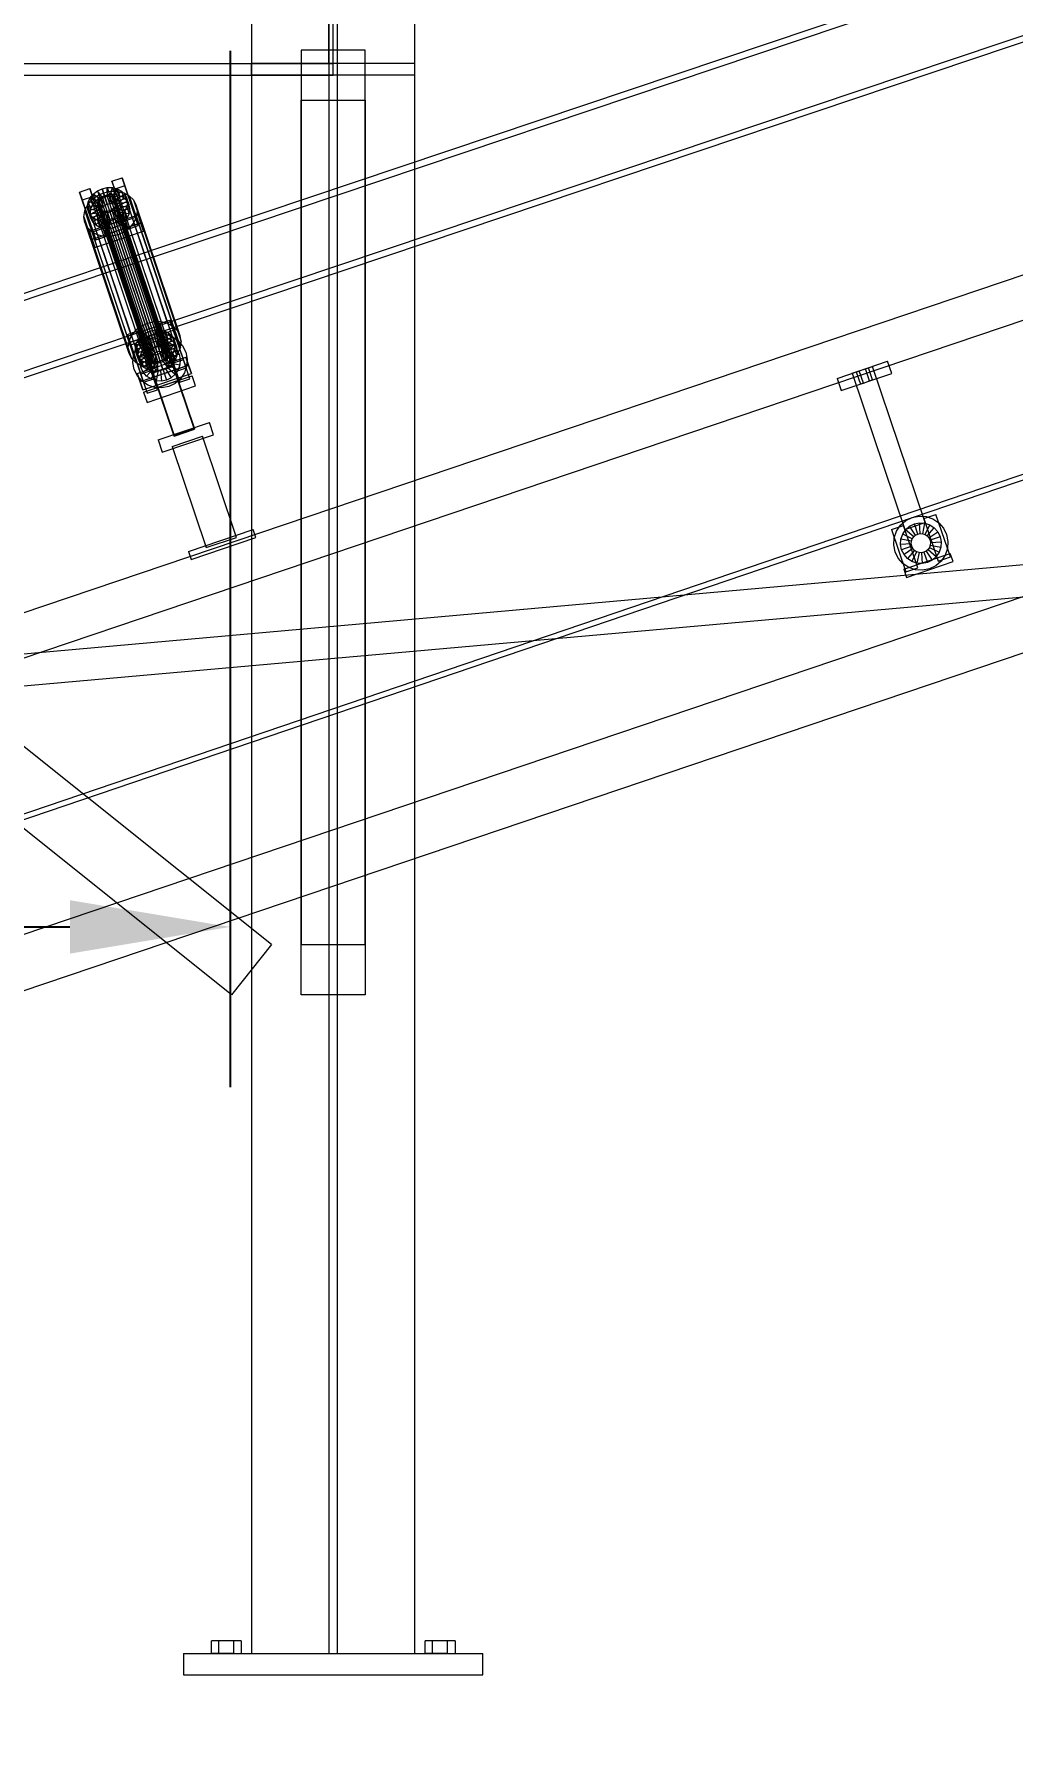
# Model space of a CAD drawing. Header units: millimetres. Extents: x -191664 to 191490, y -197311 to 10263.
# Drawn here: x 3616 to 4532, y -76 to 1535 of the extents above; entities that cross this region are included whole.
import ezdxf

# ---------------------------------------------------------------- set-up
doc = ezdxf.new("R2010")
doc.units = ezdxf.units.MM
for name, color, linetype, lineweight in [('COTAS_ENVOLVENTE_P', 1, 'Continuous', 0), ('COTAS_O', 1, 'Continuous', 0), ('COTAS_P', 1, 'Continuous', 0), ('lateral_C01', 7, 'Continuous', 0), ('lateral_tolva', 7, 'Continuous', 0)]:
    doc.layers.add(name, color=color, linetype=linetype, lineweight=lineweight)
doc.dimstyles.new('PLANTA_100', dxfattribs={"dimtxt": 250, "dimasz": 150, "dimexe": 150, "dimexo": 80, "dimgap": 100, "dimtad": 1, "dimtih": 1, "dimtoh": 1, "dimdec": 1, "dimdsep": 46, "dimcen": 0.09, "dimclrd": 1, "dimclre": 1, "dimclrt": 1, "dimadec": 0, "dimazin": 0, "dimtfac": 1, "dimtdec": 4, "dimtofl": 0, "dimtmove": 0, "dimatfit": 3, "dimfxl": 1, "dimtolj": 1, "dimtzin": 0, "dimarcsym": 0})

# ---------------------------------------------------------------- blocks, each defined once
blk = doc.blocks.new('*D4')
at = {"layer": 'COTAS_ENVOLVENTE_P', "color": 1, "lineweight": -2, "transparency": 16777216}
for p, q in [((0, -80), (0, -3250)), ((58855.1, -80), (58855.1, -3250)), ((150, -3100), (58705.1, -3100))]:
    blk.add_line(p, q, dxfattribs=at)
at = {"layer": 'COTAS_ENVOLVENTE_P', "color": 1, "transparency": 16777216}
for points in [[(150, -3075), (150, -3125), (0, -3100)], [(58705.1, -3075), (58705.1, -3125), (58855.1, -3100)]]:
    blk.add_solid(points, dxfattribs=at)
at = {"layer": 'Defpoints', "color": 0, "transparency": 16777216}
for p in [(0, 0), (58855.1, 0), (58855.1, -3100)]:
    blk.add_point(p, dxfattribs=at)
blk = doc.blocks.new('*D6')
at = {"layer": 'COTAS_P', "color": 1, "lineweight": -2, "transparency": 16777216}
for p, q in [((10918.9, 3565.8), (10640.4, 4390)), ((1835.3, 1255.9), (10546.3, 4199.9)), ((1923.7, 525.8), (1645.2, 1350))]:
    blk.add_line(p, q, dxfattribs=at)
at = {"layer": 'COTAS_P', "color": 1, "transparency": 16777216}
for points in [[(10538.3, 4223.6), (10554.3, 4176.2), (10688.4, 4247.9)], [(1827.3, 1279.6), (1843.3, 1232.2), (1693.2, 1207.9)]]:
    blk.add_solid(points, dxfattribs=at)
at = {"layer": 'Defpoints', "color": 0, "transparency": 16777216}
for p in [(10688.4, 4247.9), (10944.5, 3490.1), (1949.4, 450)]:
    blk.add_point(p, dxfattribs=at)
blk = doc.blocks.new('*D10')
at = {"layer": 'COTAS_O', "color": 1, "lineweight": -2, "transparency": 16777216}
for p, q in [((349.2, 1520), (349.2, 550)), ((3799.2, 1520), (3799.2, 550)), ((499.2, 700), (3649.2, 700))]:
    blk.add_line(p, q, dxfattribs=at)
at = {"layer": 'COTAS_O', "color": 1, "transparency": 16777216}
for points in [[(499.2, 725), (499.2, 675), (349.2, 700)], [(3649.2, 725), (3649.2, 675), (3799.2, 700)]]:
    blk.add_solid(points, dxfattribs=at)
at = {"layer": 'Defpoints', "color": 0, "transparency": 16777216}
for p in [(349.2, 1600), (3799.2, 1600), (3799.2, 700)]:
    blk.add_point(p, dxfattribs=at)
blk = doc.blocks.new('*D21')
at = {"layer": 'COTAS_P', "color": 1, "lineweight": -2, "transparency": 16777216}
for p, q in [((0, -80), (0, -2350)), ((58117.1, -80), (58117.1, -2350)), ((150, -2200), (57967.1, -2200))]:
    blk.add_line(p, q, dxfattribs=at)
at = {"layer": 'COTAS_P', "color": 1, "transparency": 16777216}
for points in [[(150, -2175), (150, -2225), (0, -2200)], [(57967.1, -2175), (57967.1, -2225), (58117.1, -2200)]]:
    blk.add_solid(points, dxfattribs=at)
at = {"layer": 'Defpoints', "color": 0, "transparency": 16777216}
for p in [(0, 0), (58117.1, 0), (58117.1, -2200)]:
    blk.add_point(p, dxfattribs=at)

msp = doc.modelspace()

# ---------------------------------------------------------------- linework, layer by layer
at = {"layer": 'lateral_C01', "color": 251, "true_color": 0x586d65}
for p, q in [((2012.49, 264.24), (11002.45, 3319.63)), ((2014.1, 259.5), (11004.06, 3314.9))]:
    msp.add_line(p, q, dxfattribs=at)
at = {"layer": 'lateral_C01', "color": 139, "true_color": 0x345e4e}
for p, q in [((4630.58, 1636.99), (3701.64, 1324.81)), ((3703.55, 1319.12), (4632.5, 1631.3)), ((3723.56, 1259.56), (4652.51, 1571.75)), ((4654.42, 1566.06), (3725.48, 1253.87)), ((3701.64, 1324.81), (2772.69, 1012.62)), ((3723.56, 1259.56), (3701.64, 1324.81)), ((3701.64, 1324.81), (3703.55, 1319.12)), ((2774.6, 1006.93), (3703.55, 1319.12)), ((3703.55, 1319.12), (3725.48, 1253.87)), ((2794.62, 947.38), (3723.56, 1259.56)), ((3725.48, 1253.87), (2796.53, 941.69))]:
    msp.add_line(p, q, dxfattribs=at)
at = {"layer": 'lateral_C01', "color": 139, "true_color": 0x354b57}
for p, q in [((3658.29, 1387.72), (3667.76, 1390.92)), ((3660.85, 1380.11), (3658.29, 1387.72)), ((3658.29, 1387.72), (3670.91, 1350.48)), ((3667.76, 1390.92), (3670.32, 1383.31)), ((3680.38, 1353.68), (3667.76, 1390.92)), ((3688.61, 1397.97), (3698.08, 1401.17)), ((3691.16, 1390.35), (3688.61, 1397.97)), ((3688.61, 1397.97), (3701.23, 1360.73)), ((3700.64, 1393.56), (3691.16, 1390.35)), ((3703.78, 1353.12), (3691.16, 1390.35)), ((3698.08, 1401.17), (3700.64, 1393.56)), ((3710.7, 1363.93), (3698.08, 1401.17)), ((3700.64, 1393.56), (3713.26, 1356.32)), ((3670.32, 1383.31), (3660.85, 1380.11)), ((3673.47, 1342.87), (3660.85, 1380.11)), ((3670.32, 1383.31), (3682.94, 1346.07)), ((3667.54, 1351.07), (3713.02, 1366.44)), ((3715.57, 1358.83), (3670.1, 1343.46)), ((3715.64, 1358.68), (3670.17, 1343.31)), ((3682.04, 1351.87), (3700.99, 1358.27)), ((3701.07, 1358.03), (3682.13, 1351.63)), ((3700.99, 1358.27), (3701.07, 1358.03)), ((3765.87, 1166.33), (3700.99, 1358.27)), ((3701.07, 1358.03), (3765.95, 1166.08)), ((3710.7, 1363.93), (3701.23, 1360.73)), ((3701.23, 1360.73), (3703.78, 1353.12)), ((3703.78, 1353.12), (3713.26, 1356.32)), ((3713.26, 1356.32), (3710.7, 1363.93)), ((3713.02, 1366.44), (3715.57, 1358.83)), ((3715.64, 1358.68), (3713.02, 1366.44)), ((3715.57, 1358.83), (3718.2, 1351.07)), ((3718.2, 1351.07), (3715.64, 1358.68)), ((3670.1, 1343.46), (3667.54, 1351.07)), ((3667.54, 1351.07), (3670.17, 1343.31)), ((3672.73, 1335.7), (3670.1, 1343.46)), ((3670.17, 1343.31), (3672.73, 1335.7)), ((3680.38, 1353.68), (3670.91, 1350.48)), ((3670.91, 1350.48), (3673.47, 1342.87)), ((3672.73, 1335.7), (3718.2, 1351.07)), ((3673.47, 1342.87), (3682.94, 1346.07)), ((3682.94, 1346.07), (3680.38, 1353.68)), ((3682.13, 1351.63), (3682.04, 1351.87)), ((3746.92, 1159.92), (3682.04, 1351.87)), ((3747, 1159.68), (3682.13, 1351.63)), ((3469.93, 948.07), (4606.77, 1332.28)), ((3482.74, 910.17), (4619.57, 1294.38)), ((3703.06, 1254.51), (3712.53, 1257.72)), ((3712.53, 1257.72), (3715.09, 1250.1)), ((3725.15, 1220.48), (3712.53, 1257.72)), ((3733.37, 1264.76), (3742.84, 1267.96)), ((3735.93, 1257.15), (3733.37, 1264.76)), ((3733.37, 1264.76), (3745.99, 1227.52)), ((3745.4, 1260.35), (3735.93, 1257.15)), ((3748.55, 1219.91), (3735.93, 1257.15)), ((3736.66, 1255.12), (3746.14, 1258.32)), ((3742.84, 1267.96), (3745.4, 1260.35)), ((3755.46, 1230.72), (3742.84, 1267.96)), ((3745.4, 1260.35), (3758.02, 1223.11)), ((3761.51, 1212.85), (3746.14, 1258.32)), ((3705.61, 1246.9), (3703.06, 1254.51)), ((3703.06, 1254.51), (3715.68, 1217.28)), ((3715.09, 1250.1), (3705.61, 1246.9)), ((3718.23, 1209.66), (3705.61, 1246.9)), ((3706.35, 1244.88), (3715.82, 1248.08)), ((3706.35, 1244.88), (3721.72, 1199.4)), ((3715.09, 1250.1), (3727.71, 1212.87)), ((3731.19, 1202.61), (3715.82, 1248.08)), ((3736.66, 1255.12), (3752.03, 1209.65)), ((3712.31, 1217.87), (3757.78, 1233.24)), ((3760.34, 1225.62), (3714.87, 1210.26)), ((3760.41, 1225.48), (3714.94, 1210.11)), ((3726.72, 1218.94), (3745.66, 1225.34)), ((3745.66, 1225.34), (3745.93, 1224.55)), ((3765.55, 1166.52), (3745.66, 1225.34)), ((3755.46, 1230.72), (3745.99, 1227.52)), ((3745.99, 1227.52), (3748.55, 1219.91)), ((3758.02, 1223.11), (3755.46, 1230.72)), ((3757.78, 1233.24), (3760.34, 1225.62)), ((3760.41, 1225.48), (3757.78, 1233.24)), ((3760.34, 1225.62), (3762.97, 1217.87)), ((3762.97, 1217.87), (3760.41, 1225.48)), ((4367.24, 1213.33), (4414.61, 1229.34)), ((4418.45, 1217.97), (4414.61, 1229.34)), ((3714.87, 1210.26), (3712.31, 1217.87)), ((3712.31, 1217.87), (3714.94, 1210.11)), ((3717.5, 1202.5), (3714.87, 1210.26)), ((3714.94, 1210.11), (3717.5, 1202.5)), ((3725.15, 1220.48), (3715.68, 1217.28)), ((3715.68, 1217.28), (3718.23, 1209.66)), ((3717.5, 1202.5), (3762.97, 1217.87)), ((3718.23, 1209.66), (3727.71, 1212.87)), ((3718.24, 1200.34), (3763.71, 1215.71)), ((3727.71, 1212.87), (3725.15, 1220.48)), ((3726.98, 1218.15), (3726.72, 1218.94)), ((3746.6, 1160.12), (3726.72, 1218.94)), ((3745.93, 1224.55), (3726.98, 1218.15)), ((3746.87, 1159.33), (3726.98, 1218.15)), ((3750.45, 1211.22), (3731.5, 1204.82)), ((3745.93, 1224.55), (3765.81, 1165.73)), ((3748.55, 1219.91), (3758.02, 1223.11)), ((3750.45, 1211.22), (3765.69, 1166.13)), ((3752.03, 1209.65), (3761.51, 1212.85)), ((3766.91, 1206.23), (3763.71, 1215.71)), ((4367.24, 1213.33), (4371.08, 1201.96)), ((4371.08, 1201.96), (4418.45, 1217.97)), ((4381.45, 1218.13), (4400.4, 1224.53)), ((4381.45, 1218.13), (4430.83, 1072.02)), ((4449.78, 1078.42), (4400.4, 1224.53)), ((3718.24, 1200.34), (3721.44, 1190.86)), ((3721.44, 1190.86), (3766.91, 1206.23)), ((3721.72, 1199.4), (3731.19, 1202.61)), ((3746.74, 1159.73), (3731.5, 1204.82)), ((3731.83, 1155.74), (3779.96, 1172.01)), ((3735.67, 1144.37), (3783.8, 1160.64)), ((3765.55, 1166.52), (3746.6, 1160.12)), ((3765.69, 1166.13), (3746.74, 1159.73)), ((3746.87, 1159.33), (3765.81, 1165.73)), ((3765.87, 1166.33), (3746.92, 1159.92)), ((3747, 1159.68), (3765.95, 1166.08)), ((3765.81, 1165.73), (3765.55, 1166.52)), ((3765.95, 1166.08), (3765.87, 1166.33)), ((3783.8, 1160.64), (3779.96, 1172.01)), ((3731.83, 1155.74), (3735.67, 1144.37)), ((3744.88, 1149.6), (3773.3, 1159.2)), ((3744.88, 1149.6), (3776.87, 1054.97)), ((3746.6, 1160.12), (3746.87, 1159.33)), ((3746.92, 1159.92), (3747, 1159.68)), ((3805.29, 1064.57), (3773.3, 1159.2)), ((4448.5, 1082.21), (4459.87, 1086.05)), ((4448.5, 1082.21), (4461.95, 1042.42)), ((4473.32, 1046.26), (4459.87, 1086.05)), ((3760.12, 1051.42), (3820.75, 1071.91)), ((3762.68, 1043.84), (3823.31, 1064.33)), ((3776.87, 1054.97), (3805.29, 1064.57)), ((3823.31, 1064.33), (3820.75, 1071.91)), ((4418.18, 1071.96), (4429.55, 1075.81)), ((4418.18, 1071.96), (4431.63, 1032.17)), ((4443, 1036.02), (4429.55, 1075.81)), ((4430.83, 1072.02), (4449.78, 1078.42)), ((3475.01, 944.06), (4704.69, 1053.54)), ((3561.18, 678.07), (4698.01, 1062.28)), ((3760.12, 1051.42), (3762.68, 1043.84)), ((4429.72, 1034.7), (4473.3, 1049.42)), ((4475.86, 1041.85), (4473.3, 1049.42)), ((4429.72, 1034.7), (4432.28, 1027.12)), ((4431.63, 1032.17), (4443, 1036.02)), ((4432.28, 1027.12), (4475.86, 1041.85)), ((4461.95, 1042.42), (4473.32, 1046.26)), ((3477.67, 914.18), (4707.35, 1023.66)), ((3577.19, 630.7), (4714.02, 1014.91))]:
    msp.add_line(p, q, dxfattribs=at)
at = {"layer": 'lateral_C01', "color": 155, "true_color": 0x617580}
for p, q in [((3671.09, 1385.78), (3674.93, 1388.72)), ((3674.93, 1388.72), (3679.42, 1390.8)), ((3679.92, 1382.06), (3674.93, 1388.72)), ((3674.93, 1388.72), (3677.12, 1382.2)), ((3679.42, 1390.8), (3684.25, 1391.87)), ((3682.05, 1383.04), (3679.42, 1390.8)), ((3679.42, 1390.8), (3681.61, 1384.27)), ((3684.34, 1383.55), (3684.25, 1391.87)), ((3684.25, 1391.87), (3689.09, 1391.86)), ((3684.25, 1391.87), (3686.44, 1385.34)), ((3686.63, 1383.54), (3689.09, 1391.86)), ((3688.77, 1383.03), (3693.61, 1390.78)), ((3689.09, 1391.86), (3693.61, 1390.78)), ((3689.09, 1391.86), (3691.28, 1385.34)), ((3690.62, 1382.04), (3697.51, 1388.7)), ((3693.61, 1390.78), (3697.51, 1388.7)), ((3693.61, 1390.78), (3695.8, 1384.26)), ((3697.51, 1388.7), (3700.51, 1385.75)), ((3697.51, 1388.7), (3699.7, 1382.17)), ((3665.74, 1374), (3666.33, 1378.16)), ((3675.57, 1375.08), (3665.74, 1374)), ((3665.74, 1374), (3667.93, 1367.47)), ((3666.41, 1369.97), (3665.74, 1374)), ((3666.33, 1378.16), (3668.15, 1382.18)), ((3675.85, 1377.05), (3666.33, 1378.16)), ((3666.33, 1378.16), (3668.52, 1371.63)), ((3675.89, 1373.17), (3666.41, 1369.97)), ((3666.41, 1369.97), (3668.61, 1363.45)), ((3668.32, 1366.37), (3666.41, 1369.97)), ((3668.52, 1371.63), (3667.93, 1367.47)), ((3668.15, 1382.18), (3671.09, 1385.78)), ((3676.71, 1378.96), (3668.15, 1382.18)), ((3668.15, 1382.18), (3670.35, 1375.65)), ((3676.79, 1371.47), (3668.32, 1366.37)), ((3670.35, 1375.65), (3668.52, 1371.63)), ((3668.52, 1371.63), (3678.04, 1370.53)), ((3673.28, 1379.26), (3670.35, 1375.65)), ((3670.35, 1375.65), (3678.9, 1372.43)), ((3678.1, 1380.66), (3671.09, 1385.78)), ((3671.09, 1385.78), (3673.28, 1379.26)), ((3678.21, 1370.07), (3671.32, 1363.42)), ((3677.12, 1382.2), (3673.28, 1379.26)), ((3673.28, 1379.26), (3680.29, 1374.14)), ((3675.85, 1377.05), (3675.57, 1375.08)), ((3677.76, 1368.56), (3675.57, 1375.08)), ((3675.57, 1375.08), (3675.89, 1373.17)), ((3676.71, 1378.96), (3675.85, 1377.05)), ((3678.04, 1370.53), (3675.85, 1377.05)), ((3678.08, 1366.65), (3675.89, 1373.17)), ((3675.89, 1373.17), (3676.79, 1371.47)), ((3678.1, 1380.66), (3676.71, 1378.96)), ((3678.9, 1372.43), (3676.71, 1378.96)), ((3678.98, 1364.94), (3676.79, 1371.47)), ((3676.79, 1371.47), (3678.21, 1370.07)), ((3681.61, 1384.27), (3677.12, 1382.2)), ((3677.12, 1382.2), (3682.11, 1375.53)), ((3677.76, 1368.56), (3678.04, 1370.53)), ((3678.04, 1370.53), (3678.9, 1372.43)), ((3679.92, 1382.06), (3678.1, 1380.66)), ((3680.29, 1374.14), (3678.1, 1380.66)), ((3680.41, 1363.55), (3678.21, 1370.07)), ((3678.21, 1370.07), (3680.06, 1369.08)), ((3678.9, 1372.43), (3680.29, 1374.14)), ((3682.05, 1383.04), (3679.92, 1382.06)), ((3682.11, 1375.53), (3679.92, 1382.06)), ((3680.29, 1374.14), (3682.11, 1375.53)), ((3686.44, 1385.34), (3681.61, 1384.27)), ((3681.61, 1384.27), (3684.24, 1376.51)), ((3684.34, 1383.55), (3682.05, 1383.04)), ((3684.24, 1376.51), (3682.05, 1383.04)), ((3682.11, 1375.53), (3684.24, 1376.51)), ((3684.24, 1376.51), (3686.53, 1377.02)), ((3686.63, 1383.54), (3684.34, 1383.55)), ((3686.53, 1377.02), (3684.34, 1383.55)), ((3691.28, 1385.34), (3686.44, 1385.34)), ((3686.44, 1385.34), (3686.53, 1377.02)), ((3686.53, 1377.02), (3688.82, 1377.02)), ((3688.77, 1383.03), (3686.63, 1383.54)), ((3688.82, 1377.02), (3686.63, 1383.54)), ((3686.78, 1369.07), (3688.91, 1370.06)), ((3690.62, 1382.04), (3688.77, 1383.03)), ((3690.96, 1376.51), (3688.77, 1383.03)), ((3691.28, 1385.34), (3688.82, 1377.02)), ((3688.82, 1377.02), (3690.96, 1376.51)), ((3688.91, 1370.06), (3690.73, 1371.45)), ((3688.91, 1370.06), (3693.9, 1363.39)), ((3691.1, 1363.53), (3688.91, 1370.06)), ((3692.04, 1380.65), (3690.62, 1382.04)), ((3692.81, 1375.52), (3690.62, 1382.04)), ((3690.73, 1371.45), (3692.12, 1373.16)), ((3690.73, 1371.45), (3697.74, 1366.33)), ((3692.92, 1364.93), (3690.73, 1371.45)), ((3695.8, 1384.26), (3690.96, 1376.51)), ((3690.96, 1376.51), (3692.81, 1375.52)), ((3695.8, 1384.26), (3691.28, 1385.34)), ((3692.04, 1380.65), (3700.51, 1385.75)), ((3692.94, 1378.94), (3692.04, 1380.65)), ((3694.23, 1374.12), (3692.04, 1380.65)), ((3692.12, 1373.16), (3692.98, 1375.06)), ((3692.12, 1373.16), (3700.67, 1369.93)), ((3694.31, 1366.63), (3692.12, 1373.16)), ((3699.7, 1382.17), (3692.81, 1375.52)), ((3692.81, 1375.52), (3694.23, 1374.12)), ((3702.41, 1382.14), (3692.94, 1378.94)), ((3692.94, 1378.94), (3695.13, 1372.41)), ((3693.26, 1377.03), (3692.94, 1378.94)), ((3692.98, 1375.06), (3693.26, 1377.03)), ((3692.98, 1375.06), (3702.5, 1373.95)), ((3695.17, 1368.54), (3692.98, 1375.06)), ((3693.26, 1377.03), (3703.09, 1378.12)), ((3695.46, 1370.51), (3693.26, 1377.03)), ((3702.7, 1379.22), (3694.23, 1374.12)), ((3694.23, 1374.12), (3695.13, 1372.41)), ((3695.13, 1372.41), (3704.61, 1375.62)), ((3695.13, 1372.41), (3695.46, 1370.51)), ((3695.46, 1370.51), (3695.17, 1368.54)), ((3705.29, 1371.59), (3695.46, 1370.51)), ((3699.7, 1382.17), (3695.8, 1384.26)), ((3700.67, 1369.93), (3697.74, 1366.33)), ((3702.7, 1379.22), (3699.7, 1382.17)), ((3700.51, 1385.75), (3702.41, 1382.14)), ((3700.51, 1385.75), (3702.7, 1379.22)), ((3702.5, 1373.95), (3700.67, 1369.93)), ((3700.67, 1369.93), (3702.87, 1363.41)), ((3704.61, 1375.62), (3702.41, 1382.14)), ((3702.41, 1382.14), (3703.09, 1378.12)), ((3703.09, 1378.12), (3702.5, 1373.95)), ((3702.5, 1373.95), (3704.69, 1367.43)), ((3704.61, 1375.62), (3702.7, 1379.22)), ((3703.09, 1378.12), (3705.29, 1371.59)), ((3705.29, 1371.59), (3704.61, 1375.62)), ((3704.69, 1367.43), (3705.29, 1371.59)), ((3667.93, 1367.47), (3677.76, 1368.56)), ((3667.93, 1367.47), (3668.61, 1363.45)), ((3668.32, 1366.37), (3670.51, 1359.84)), ((3671.32, 1363.42), (3668.32, 1366.37)), ((3668.61, 1363.45), (3678.08, 1366.65)), ((3668.61, 1363.45), (3670.51, 1359.84)), ((3670.51, 1359.84), (3678.98, 1364.94)), ((3670.51, 1359.84), (3673.52, 1356.89)), ((3671.32, 1363.42), (3673.52, 1356.89)), ((3675.22, 1361.33), (3671.32, 1363.42)), ((3673.52, 1356.89), (3680.41, 1363.55)), ((3673.52, 1356.89), (3677.41, 1354.81)), ((3680.06, 1369.08), (3675.22, 1361.33)), ((3675.22, 1361.33), (3677.41, 1354.81)), ((3679.74, 1360.25), (3675.22, 1361.33)), ((3677.41, 1354.81), (3682.25, 1362.56)), ((3677.41, 1354.81), (3681.93, 1353.72)), ((3678.08, 1366.65), (3677.76, 1368.56)), ((3678.98, 1364.94), (3678.08, 1366.65)), ((3680.41, 1363.55), (3678.98, 1364.94)), ((3682.2, 1368.57), (3679.74, 1360.25)), ((3679.74, 1360.25), (3681.93, 1353.72)), ((3684.58, 1360.24), (3679.74, 1360.25)), ((3682.25, 1362.56), (3680.06, 1369.08)), ((3680.06, 1369.08), (3682.2, 1368.57)), ((3682.25, 1362.56), (3680.41, 1363.55)), ((3681.93, 1353.72), (3684.39, 1362.04)), ((3684.39, 1362.04), (3682.2, 1368.57)), ((3682.2, 1368.57), (3684.49, 1368.57)), ((3684.39, 1362.04), (3682.25, 1362.56)), ((3686.69, 1362.04), (3684.39, 1362.04)), ((3684.49, 1368.57), (3686.78, 1369.07)), ((3684.49, 1368.57), (3684.58, 1360.24)), ((3686.69, 1362.04), (3684.49, 1368.57)), ((3689.41, 1361.32), (3684.58, 1360.24)), ((3684.58, 1360.24), (3686.77, 1353.72)), ((3688.97, 1362.55), (3686.69, 1362.04)), ((3686.77, 1353.72), (3686.69, 1362.04)), ((3686.77, 1353.72), (3691.6, 1354.79)), ((3686.78, 1369.07), (3689.41, 1361.32)), ((3688.97, 1362.55), (3686.78, 1369.07)), ((3691.1, 1363.53), (3688.97, 1362.55)), ((3691.6, 1354.79), (3688.97, 1362.55)), ((3693.9, 1363.39), (3689.41, 1361.32)), ((3689.41, 1361.32), (3691.6, 1354.79)), ((3692.92, 1364.93), (3691.1, 1363.53)), ((3696.09, 1356.87), (3691.1, 1363.53)), ((3691.6, 1354.79), (3696.09, 1356.87)), ((3694.31, 1366.63), (3692.92, 1364.93)), ((3699.93, 1359.81), (3692.92, 1364.93)), ((3697.74, 1366.33), (3693.9, 1363.39)), ((3693.9, 1363.39), (3696.09, 1356.87)), ((3695.17, 1368.54), (3694.31, 1366.63)), ((3702.87, 1363.41), (3694.31, 1366.63)), ((3704.69, 1367.43), (3695.17, 1368.54)), ((3696.09, 1356.87), (3699.93, 1359.81)), ((3697.74, 1366.33), (3699.93, 1359.81)), ((3699.93, 1359.81), (3702.87, 1363.41)), ((3702.87, 1363.41), (3704.69, 1367.43)), ((3681.93, 1353.72), (3686.77, 1353.72)), ((3719.7, 1255.51), (3724.18, 1257.59)), ((3724.18, 1257.59), (3729.01, 1258.66)), ((3726.81, 1249.83), (3724.18, 1257.59)), ((3724.18, 1257.59), (3726.38, 1251.07)), ((3729.1, 1250.34), (3729.01, 1258.66)), ((3729.01, 1258.66), (3733.85, 1258.66)), ((3729.01, 1258.66), (3731.21, 1252.14)), ((3731.39, 1250.34), (3733.85, 1258.66)), ((3733.54, 1249.83), (3738.38, 1257.58)), ((3733.85, 1258.66), (3738.38, 1257.58)), ((3733.85, 1258.66), (3736.05, 1252.13)), ((3738.38, 1257.58), (3742.27, 1255.49)), ((3738.38, 1257.58), (3740.57, 1251.05)), ((3710.5, 1240.79), (3711.09, 1244.95)), ((3720.33, 1241.87), (3710.5, 1240.79)), ((3711.09, 1244.95), (3712.92, 1248.97)), ((3720.61, 1243.85), (3711.09, 1244.95)), ((3711.09, 1244.95), (3713.29, 1238.43)), ((3712.92, 1248.97), (3715.85, 1252.58)), ((3721.48, 1245.75), (3712.92, 1248.97)), ((3712.92, 1248.97), (3715.11, 1242.45)), ((3715.11, 1242.45), (3713.29, 1238.43)), ((3718.05, 1246.05), (3715.11, 1242.45)), ((3715.11, 1242.45), (3723.67, 1239.23)), ((3715.85, 1252.58), (3719.7, 1255.51)), ((3722.87, 1247.46), (3715.85, 1252.58)), ((3715.85, 1252.58), (3718.05, 1246.05)), ((3716.58, 1238.24), (3719.34, 1242.36)), ((3721.89, 1248.99), (3718.05, 1246.05)), ((3718.05, 1246.05), (3725.06, 1240.93)), ((3719.34, 1242.36), (3723.07, 1245.62)), ((3726.85, 1235.75), (3719.34, 1242.36)), ((3724.69, 1248.85), (3719.7, 1255.51)), ((3719.7, 1255.51), (3721.89, 1248.99)), ((3720.61, 1243.85), (3720.33, 1241.87)), ((3722.52, 1235.35), (3720.33, 1241.87)), ((3720.33, 1241.87), (3720.65, 1239.97)), ((3721.48, 1245.75), (3720.61, 1243.85)), ((3722.81, 1237.32), (3720.61, 1243.85)), ((3722.87, 1247.46), (3721.48, 1245.75)), ((3723.67, 1239.23), (3721.48, 1245.75)), ((3726.38, 1251.07), (3721.89, 1248.99)), ((3721.89, 1248.99), (3726.88, 1242.33)), ((3724.69, 1248.85), (3722.87, 1247.46)), ((3725.06, 1240.93), (3722.87, 1247.46)), ((3723.07, 1245.62), (3727.52, 1247.81)), ((3728.62, 1237.3), (3723.07, 1245.62)), ((3726.81, 1249.83), (3724.69, 1248.85)), ((3726.88, 1242.33), (3724.69, 1248.85)), ((3725.06, 1240.93), (3726.88, 1242.33)), ((3731.21, 1252.14), (3726.38, 1251.07)), ((3726.38, 1251.07), (3729.01, 1243.31)), ((3729.1, 1250.34), (3726.81, 1249.83)), ((3729.01, 1243.31), (3726.81, 1249.83)), ((3726.88, 1242.33), (3729.01, 1243.31)), ((3727.52, 1247.81), (3732.39, 1248.77)), ((3730.73, 1238.34), (3727.52, 1247.81)), ((3729.01, 1243.31), (3731.29, 1243.82)), ((3731.39, 1250.34), (3729.1, 1250.34)), ((3731.29, 1243.82), (3729.1, 1250.34)), ((3736.05, 1252.13), (3731.21, 1252.14)), ((3731.21, 1252.14), (3731.29, 1243.82)), ((3731.29, 1243.82), (3733.59, 1243.81)), ((3733.54, 1249.83), (3731.39, 1250.34)), ((3733.59, 1243.81), (3731.39, 1250.34)), ((3733.03, 1238.79), (3732.39, 1248.77)), ((3732.39, 1248.77), (3737.34, 1248.44)), ((3735.38, 1248.84), (3733.54, 1249.83)), ((3735.73, 1243.3), (3733.54, 1249.83)), ((3736.05, 1252.13), (3733.59, 1243.81)), ((3733.59, 1243.81), (3735.73, 1243.3)), ((3735.38, 1248.84), (3742.27, 1255.49)), ((3736.8, 1247.44), (3735.38, 1248.84)), ((3737.57, 1242.31), (3735.38, 1248.84)), ((3735.38, 1238.64), (3737.34, 1248.44)), ((3740.57, 1251.05), (3735.73, 1243.3)), ((3735.73, 1243.3), (3737.57, 1242.31)), ((3740.57, 1251.05), (3736.05, 1252.13)), ((3736.8, 1247.44), (3745.27, 1252.54)), ((3737.71, 1245.73), (3736.8, 1247.44)), ((3739, 1240.92), (3736.8, 1247.44)), ((3736.88, 1239.95), (3737.75, 1241.86)), ((3737.34, 1248.44), (3742.03, 1246.84)), ((3744.46, 1248.97), (3737.57, 1242.31)), ((3737.57, 1242.31), (3739, 1240.92)), ((3737.6, 1237.88), (3742.03, 1246.84)), ((3747.18, 1248.93), (3737.71, 1245.73)), ((3737.71, 1245.73), (3739.9, 1239.21)), ((3738.03, 1243.83), (3737.71, 1245.73)), ((3737.75, 1241.86), (3738.03, 1243.83)), ((3737.75, 1241.86), (3747.27, 1240.75)), ((3739.94, 1235.33), (3737.75, 1241.86)), ((3738.03, 1243.83), (3747.86, 1244.91)), ((3740.22, 1237.3), (3738.03, 1243.83)), ((3747.47, 1246.02), (3739, 1240.92)), ((3739.55, 1236.57), (3746.15, 1244.08)), ((3739.9, 1239.21), (3749.37, 1242.41)), ((3744.46, 1248.97), (3740.57, 1251.05)), ((3742.03, 1246.84), (3746.15, 1244.08)), ((3742.27, 1255.49), (3745.27, 1252.54)), ((3742.27, 1255.49), (3744.46, 1248.97)), ((3747.47, 1246.02), (3744.46, 1248.97)), ((3745.27, 1252.54), (3747.18, 1248.93)), ((3745.27, 1252.54), (3747.47, 1246.02)), ((3746.15, 1244.08), (3749.42, 1240.35)), ((3749.37, 1242.41), (3747.18, 1248.93)), ((3747.18, 1248.93), (3747.86, 1244.91)), ((3747.86, 1244.91), (3747.27, 1240.75)), ((3749.37, 1242.41), (3747.47, 1246.02)), ((3747.86, 1244.91), (3750.05, 1238.39)), ((3750.05, 1238.39), (3749.37, 1242.41)), ((3710.5, 1240.79), (3712.69, 1234.27)), ((3711.18, 1236.77), (3710.5, 1240.79)), ((3720.65, 1239.97), (3711.18, 1236.77)), ((3711.18, 1236.77), (3713.37, 1230.24)), ((3713.09, 1233.16), (3711.18, 1236.77)), ((3713.29, 1238.43), (3712.69, 1234.27)), ((3712.69, 1234.27), (3722.52, 1235.35)), ((3712.69, 1234.27), (3713.37, 1230.24)), ((3721.56, 1238.26), (3713.09, 1233.16)), ((3713.09, 1233.16), (3715.28, 1226.64)), ((3716.09, 1230.21), (3713.09, 1233.16)), ((3713.29, 1238.43), (3722.81, 1237.32)), ((3713.37, 1230.24), (3722.85, 1233.45)), ((3713.37, 1230.24), (3715.28, 1226.64)), ((3714.65, 1228.59), (3714.98, 1233.54)), ((3724.63, 1229.24), (3714.65, 1228.59)), ((3715.61, 1223.73), (3714.65, 1228.59)), ((3714.98, 1233.54), (3716.58, 1238.24)), ((3724.78, 1231.58), (3714.98, 1233.54)), ((3715.28, 1226.64), (3723.75, 1231.74)), ((3715.28, 1226.64), (3718.28, 1223.69)), ((3725.08, 1226.93), (3715.61, 1223.73)), ((3722.98, 1236.86), (3716.09, 1230.21)), ((3716.09, 1230.21), (3718.28, 1223.69)), ((3719.98, 1228.13), (3716.09, 1230.21)), ((3725.54, 1233.8), (3716.58, 1238.24)), ((3718.28, 1223.69), (3725.17, 1230.34)), ((3724.82, 1235.88), (3719.98, 1228.13)), ((3719.98, 1228.13), (3722.18, 1221.6)), ((3724.51, 1227.04), (3719.98, 1228.13)), ((3722.85, 1233.45), (3720.65, 1239.97)), ((3720.65, 1239.97), (3721.56, 1238.26)), ((3723.75, 1231.74), (3721.56, 1238.26)), ((3721.56, 1238.26), (3722.98, 1236.86)), ((3722.18, 1221.6), (3727.02, 1229.35)), ((3722.52, 1235.35), (3722.81, 1237.32)), ((3722.85, 1233.45), (3722.52, 1235.35)), ((3722.81, 1237.32), (3723.67, 1239.23)), ((3723.75, 1231.74), (3722.85, 1233.45)), ((3725.17, 1230.34), (3722.98, 1236.86)), ((3722.98, 1236.86), (3724.82, 1235.88)), ((3723.67, 1239.23), (3725.06, 1240.93)), ((3725.17, 1230.34), (3723.75, 1231.74)), ((3726.97, 1235.36), (3724.51, 1227.04)), ((3724.51, 1227.04), (3726.7, 1220.52)), ((3729.35, 1227.04), (3724.51, 1227.04)), ((3727.02, 1229.35), (3724.82, 1235.88)), ((3724.82, 1235.88), (3726.97, 1235.36)), ((3727.02, 1229.35), (3725.17, 1230.34)), ((3726.7, 1220.52), (3729.16, 1228.84)), ((3729.16, 1228.84), (3726.97, 1235.36)), ((3726.97, 1235.36), (3729.26, 1235.36)), ((3729.16, 1228.84), (3727.02, 1229.35)), ((3731.45, 1228.84), (3729.16, 1228.84)), ((3729.26, 1235.36), (3731.55, 1235.87)), ((3729.26, 1235.36), (3729.35, 1227.04)), ((3731.45, 1228.84), (3729.26, 1235.36)), ((3734.18, 1228.11), (3729.35, 1227.04)), ((3729.35, 1227.04), (3731.54, 1220.51)), ((3733.74, 1229.34), (3731.45, 1228.84)), ((3731.54, 1220.51), (3731.45, 1228.84)), ((3731.55, 1235.87), (3733.67, 1236.85)), ((3731.55, 1235.87), (3734.18, 1228.11)), ((3733.74, 1229.34), (3731.55, 1235.87)), ((3733.67, 1236.85), (3735.49, 1238.25)), ((3733.67, 1236.85), (3738.66, 1230.19)), ((3735.87, 1230.33), (3733.67, 1236.85)), ((3735.87, 1230.33), (3733.74, 1229.34)), ((3736.37, 1221.59), (3733.74, 1229.34)), ((3738.66, 1230.19), (3734.18, 1228.11)), ((3734.18, 1228.11), (3736.37, 1221.59)), ((3735.49, 1238.25), (3736.88, 1239.95)), ((3735.49, 1238.25), (3742.51, 1233.13)), ((3737.69, 1231.72), (3735.49, 1238.25)), ((3737.69, 1231.72), (3735.87, 1230.33)), ((3740.86, 1223.66), (3735.87, 1230.33)), ((3736.88, 1239.95), (3745.44, 1236.73)), ((3739.07, 1233.43), (3736.88, 1239.95)), ((3739.07, 1233.43), (3737.69, 1231.72)), ((3744.7, 1226.6), (3737.69, 1231.72)), ((3742.51, 1233.13), (3738.66, 1230.19)), ((3738.66, 1230.19), (3740.86, 1223.66)), ((3739, 1240.92), (3739.9, 1239.21)), ((3739.94, 1235.33), (3739.07, 1233.43)), ((3747.63, 1230.21), (3739.07, 1233.43)), ((3739.9, 1239.21), (3740.22, 1237.3)), ((3740.22, 1237.3), (3739.94, 1235.33)), ((3749.46, 1234.22), (3739.94, 1235.33)), ((3750.05, 1238.39), (3740.22, 1237.3)), ((3740.86, 1223.66), (3744.7, 1226.6)), ((3741.1, 1234.8), (3749.42, 1240.35)), ((3741.67, 1225.82), (3750.64, 1221.39)), ((3751.61, 1235.89), (3742.13, 1232.69)), ((3742.43, 1228.04), (3752.24, 1226.08)), ((3745.44, 1236.73), (3742.51, 1233.13)), ((3742.51, 1233.13), (3744.7, 1226.6)), ((3742.59, 1230.39), (3752.57, 1231.03)), ((3744.7, 1226.6), (3747.63, 1230.21)), ((3747.27, 1240.75), (3745.44, 1236.73)), ((3745.44, 1236.73), (3747.63, 1230.21)), ((3747.27, 1240.75), (3749.46, 1234.22)), ((3747.63, 1230.21), (3749.46, 1234.22)), ((3749.42, 1240.35), (3751.61, 1235.89)), ((3749.46, 1234.22), (3750.05, 1238.39)), ((3752.24, 1226.08), (3750.64, 1221.39)), ((3751.61, 1235.89), (3752.57, 1231.03)), ((3752.57, 1231.03), (3752.24, 1226.08)), ((3717.8, 1219.28), (3715.61, 1223.73)), ((3726.12, 1224.82), (3717.8, 1219.28)), ((3721.06, 1215.54), (3717.8, 1219.28)), ((3718.28, 1223.69), (3722.18, 1221.6)), ((3727.66, 1223.05), (3721.06, 1215.54)), ((3725.18, 1212.78), (3721.06, 1215.54)), ((3722.18, 1221.6), (3726.7, 1220.52)), ((3729.62, 1221.75), (3725.18, 1212.78)), ((3729.88, 1211.18), (3725.18, 1212.78)), ((3726.7, 1220.52), (3731.54, 1220.51)), ((3731.84, 1220.99), (3729.88, 1211.18)), ((3734.83, 1210.85), (3729.88, 1211.18)), ((3731.54, 1220.51), (3736.37, 1221.59)), ((3734.18, 1220.83), (3734.83, 1210.85)), ((3739.69, 1211.81), (3734.83, 1210.85)), ((3736.37, 1221.59), (3740.86, 1223.66)), ((3736.49, 1221.29), (3739.69, 1211.81)), ((3738.6, 1222.32), (3744.14, 1214)), ((3744.14, 1214), (3739.69, 1211.81)), ((3740.37, 1223.87), (3747.88, 1217.27)), ((3747.88, 1217.27), (3744.14, 1214)), ((3750.64, 1221.39), (3747.88, 1217.27)), ((4427.12, 1062.84), (4428.72, 1067.54)), ((4428.72, 1067.54), (4431.48, 1071.66)), ((4437.68, 1063.1), (4428.72, 1067.54)), ((4431.48, 1071.66), (4435.21, 1074.92)), ((4438.99, 1065.06), (4431.48, 1071.66)), ((4435.21, 1074.92), (4439.67, 1077.11)), ((4440.76, 1066.6), (4435.21, 1074.92)), ((4439.67, 1077.11), (4444.53, 1078.07)), ((4442.87, 1067.64), (4439.67, 1077.11)), ((4445.17, 1068.09), (4444.53, 1078.07)), ((4444.53, 1078.07), (4449.48, 1077.74)), ((4447.52, 1067.94), (4449.48, 1077.74)), ((4449.48, 1077.74), (4454.18, 1076.14)), ((4449.74, 1067.18), (4454.18, 1076.14)), ((4451.69, 1065.87), (4458.3, 1073.38)), ((4453.24, 1064.1), (4461.56, 1069.65)), ((4454.18, 1076.14), (4458.3, 1073.38)), ((4463.75, 1065.2), (4454.28, 1061.99)), ((4458.3, 1073.38), (4461.56, 1069.65)), ((4461.56, 1069.65), (4463.75, 1065.2)), ((4463.75, 1065.2), (4464.71, 1060.33)), ((4426.79, 1057.9), (4427.12, 1062.84)), ((4436.77, 1058.54), (4426.79, 1057.9)), ((4427.75, 1053.03), (4426.79, 1057.9)), ((4436.92, 1060.88), (4427.12, 1062.84)), ((4437.22, 1056.23), (4427.75, 1053.03)), ((4429.94, 1048.58), (4427.75, 1053.03)), ((4438.26, 1054.12), (4429.94, 1048.58)), ((4433.2, 1044.84), (4429.94, 1048.58)), ((4439.81, 1052.35), (4433.2, 1044.84)), ((4441.76, 1051.05), (4437.32, 1042.08)), ((4443.98, 1050.29), (4442.02, 1040.48)), ((4446.33, 1050.13), (4446.97, 1040.15)), ((4448.63, 1050.59), (4451.83, 1041.11)), ((4450.74, 1051.62), (4456.28, 1043.3)), ((4452.51, 1053.17), (4460.02, 1046.57)), ((4453.82, 1055.12), (4462.78, 1050.69)), ((4454.57, 1057.34), (4464.38, 1055.38)), ((4454.73, 1059.69), (4464.71, 1060.33)), ((4462.78, 1050.69), (4460.02, 1046.57)), ((4464.38, 1055.38), (4462.78, 1050.69)), ((4464.71, 1060.33), (4464.38, 1055.38)), ((4437.32, 1042.08), (4433.2, 1044.84)), ((4442.02, 1040.48), (4437.32, 1042.08)), ((4446.97, 1040.15), (4442.02, 1040.48)), ((4451.83, 1041.11), (4446.97, 1040.15)), ((4456.28, 1043.3), (4451.83, 1041.11)), ((4460.02, 1046.57), (4456.28, 1043.3))]:
    msp.add_line(p, q, dxfattribs=at)
at = {"layer": 'lateral_C01', "color": 252, "true_color": 0x83939a}
for p, q in [((3674.66, 1384.29), (3680.66, 1387.06)), ((3680.66, 1387.06), (3687.12, 1388.5)), ((3680.66, 1387.06), (3721.77, 1264.73)), ((3687.12, 1388.5), (3693.59, 1388.49)), ((3687.12, 1388.5), (3728.23, 1266.16)), ((3693.59, 1388.49), (3699.63, 1387.04)), ((3693.59, 1388.49), (3734.7, 1266.16)), ((3699.63, 1387.04), (3704.84, 1384.25)), ((3699.63, 1387.04), (3740.74, 1264.71)), ((3662.37, 1364.6), (3663.16, 1370.17)), ((3663.16, 1370.17), (3665.6, 1375.54)), ((3663.16, 1370.17), (3704.27, 1247.84)), ((3665.6, 1375.54), (3669.52, 1380.36)), ((3665.6, 1375.54), (3706.71, 1253.21)), ((3669.52, 1380.36), (3674.66, 1384.29)), ((3669.52, 1380.36), (3710.63, 1258.03)), ((3674.66, 1384.29), (3715.77, 1261.96)), ((3704.84, 1384.25), (3708.85, 1380.31)), ((3704.84, 1384.25), (3745.95, 1261.92)), ((3708.85, 1380.31), (3711.4, 1375.49)), ((3708.85, 1380.31), (3749.96, 1257.98)), ((3711.4, 1375.49), (3712.31, 1370.11)), ((3752.51, 1253.16), (3711.4, 1375.49)), ((3712.31, 1370.11), (3711.52, 1364.55)), ((3712.31, 1370.11), (3753.42, 1247.78)), ((3663.28, 1359.22), (3662.37, 1364.6)), ((3662.37, 1364.6), (3703.48, 1242.27)), ((3665.82, 1354.4), (3663.28, 1359.22)), ((3663.28, 1359.22), (3704.39, 1236.89)), ((3669.84, 1350.46), (3665.82, 1354.4)), ((3665.82, 1354.4), (3706.93, 1232.07)), ((3705.15, 1354.36), (3700.02, 1350.43)), ((3709.08, 1359.17), (3705.15, 1354.36)), ((3705.15, 1354.36), (3746.26, 1232.03)), ((3711.52, 1364.55), (3709.08, 1359.17)), ((3709.08, 1359.17), (3750.19, 1236.84)), ((3711.52, 1364.55), (3752.63, 1242.22)), ((3675.05, 1347.67), (3669.84, 1350.46)), ((3669.84, 1350.46), (3710.95, 1228.13)), ((3681.09, 1346.23), (3675.05, 1347.67)), ((3675.05, 1347.67), (3716.16, 1225.34)), ((3687.56, 1346.22), (3681.09, 1346.23)), ((3681.09, 1346.23), (3722.2, 1223.89)), ((3694.02, 1347.65), (3687.56, 1346.22)), ((3687.56, 1346.22), (3728.67, 1223.89)), ((3700.02, 1350.43), (3694.02, 1347.65)), ((3694.02, 1347.65), (3735.13, 1225.32)), ((3700.02, 1350.43), (3741.13, 1228.1)), ((3710.63, 1258.03), (3706.71, 1253.21)), ((3715.77, 1261.96), (3710.63, 1258.03)), ((3721.77, 1264.73), (3715.77, 1261.96)), ((3728.23, 1266.16), (3721.77, 1264.73)), ((3734.7, 1266.16), (3728.23, 1266.16)), ((3740.74, 1264.71), (3734.7, 1266.16)), ((3745.95, 1261.92), (3740.74, 1264.71)), ((3749.96, 1257.98), (3745.95, 1261.92)), ((3752.51, 1253.16), (3749.96, 1257.98)), ((3704.27, 1247.84), (3703.48, 1242.27)), ((3703.48, 1242.27), (3704.39, 1236.89)), ((3706.71, 1253.21), (3704.27, 1247.84)), ((3708.7, 1234.8), (3710.84, 1241.08)), ((3710.84, 1241.08), (3714.53, 1246.58)), ((3714.53, 1246.58), (3719.52, 1250.95)), ((3719.52, 1250.95), (3725.48, 1253.87)), ((3725.48, 1253.87), (3731.98, 1255.16)), ((3731.98, 1255.16), (3738.6, 1254.72)), ((3738.6, 1254.72), (3744.87, 1252.58)), ((3744.87, 1252.58), (3750.38, 1248.89)), ((3750.19, 1236.84), (3752.63, 1242.22)), ((3750.38, 1248.89), (3754.75, 1243.89)), ((3753.42, 1247.78), (3752.51, 1253.16)), ((3752.63, 1242.22), (3753.42, 1247.78)), ((3754.75, 1243.89), (3757.67, 1237.94)), ((3704.39, 1236.89), (3706.93, 1232.07)), ((3706.93, 1232.07), (3710.95, 1228.13)), ((3708.26, 1228.18), (3708.7, 1234.8)), ((3709.55, 1221.68), (3708.26, 1228.18)), ((3710.95, 1228.13), (3716.16, 1225.34)), ((3716.16, 1225.34), (3722.2, 1223.89)), ((3728.67, 1223.89), (3735.13, 1225.32)), ((3735.13, 1225.32), (3741.13, 1228.1)), ((3741.13, 1228.1), (3746.26, 1232.03)), ((3746.26, 1232.03), (3750.19, 1236.84)), ((3757.67, 1237.94), (3758.96, 1231.44)), ((3758.96, 1231.44), (3758.51, 1224.82)), ((3712.47, 1215.73), (3709.55, 1221.68)), ((3716.84, 1210.74), (3712.47, 1215.73)), ((3722.34, 1207.05), (3716.84, 1210.74)), ((3722.2, 1223.89), (3728.67, 1223.89)), ((3752.68, 1213.04), (3747.69, 1208.67)), ((3756.37, 1218.55), (3752.68, 1213.04)), ((3758.51, 1224.82), (3756.37, 1218.55)), ((3728.62, 1204.91), (3722.34, 1207.05)), ((3735.24, 1204.46), (3728.62, 1204.91)), ((3741.74, 1205.75), (3735.24, 1204.46)), ((3747.69, 1208.67), (3741.74, 1205.75)), ((4426.68, 1075.89), (4431.67, 1080.25)), ((4431.67, 1080.25), (4437.62, 1083.18)), ((4437.62, 1083.18), (4444.12, 1084.46)), ((4444.12, 1084.46), (4450.74, 1084.02)), ((4450.74, 1084.02), (4457.01, 1081.88)), ((4457.01, 1081.88), (4462.52, 1078.19)), ((4420.4, 1057.49), (4420.84, 1064.1)), ((4420.84, 1064.1), (4422.98, 1070.38)), ((4422.98, 1070.38), (4426.68, 1075.89)), ((4462.52, 1078.19), (4466.89, 1073.2)), ((4466.89, 1073.2), (4469.81, 1067.24)), ((4469.81, 1067.24), (4471.1, 1060.74)), ((4421.69, 1050.98), (4420.4, 1057.49)), ((4424.61, 1045.03), (4421.69, 1050.98)), ((4468.52, 1047.85), (4464.82, 1042.34)), ((4470.65, 1054.12), (4468.52, 1047.85)), ((4471.1, 1060.74), (4470.65, 1054.12)), ((4428.98, 1040.04), (4424.61, 1045.03)), ((4434.49, 1036.35), (4428.98, 1040.04)), ((4440.76, 1034.21), (4434.49, 1036.35)), ((4447.38, 1033.76), (4440.76, 1034.21)), ((4453.88, 1035.05), (4447.38, 1033.76)), ((4459.83, 1037.97), (4453.88, 1035.05)), ((4464.82, 1042.34), (4459.83, 1037.97))]:
    msp.add_line(p, q, dxfattribs=at)
at = {"layer": 'lateral_C01', "color": 9, "true_color": 0xbac6cb}
for p, q in [((3675.2, 1376.17), (3675.48, 1378.14)), ((3675.52, 1374.26), (3675.2, 1376.17)), ((3675.2, 1376.17), (3722.89, 1234.26)), ((3675.48, 1378.14), (3676.35, 1380.04)), ((3675.48, 1378.14), (3723.17, 1236.24)), ((3676.43, 1372.55), (3675.52, 1374.26)), ((3675.52, 1374.26), (3723.21, 1232.36)), ((3676.35, 1380.04), (3677.74, 1381.75)), ((3676.35, 1380.04), (3724.04, 1238.14)), ((3677.85, 1371.16), (3676.43, 1372.55)), ((3676.43, 1372.55), (3724.11, 1230.65)), ((3677.74, 1381.75), (3679.56, 1383.14)), ((3677.74, 1381.75), (3725.43, 1239.85)), ((3679.69, 1370.17), (3677.85, 1371.16)), ((3677.85, 1371.16), (3725.54, 1229.25)), ((3679.56, 1383.14), (3681.68, 1384.13)), ((3679.56, 1383.14), (3727.25, 1241.24)), ((3681.84, 1369.66), (3679.69, 1370.17)), ((3679.69, 1370.17), (3727.38, 1228.26)), ((3681.68, 1384.13), (3683.97, 1384.63)), ((3681.68, 1384.13), (3729.37, 1242.22)), ((3683.97, 1384.63), (3686.26, 1384.63)), ((3683.97, 1384.63), (3731.66, 1242.73)), ((3686.42, 1370.16), (3684.13, 1369.65)), ((3686.26, 1384.63), (3688.4, 1384.12)), ((3686.26, 1384.63), (3733.95, 1242.73)), ((3688.54, 1371.15), (3686.42, 1370.16)), ((3686.42, 1370.16), (3734.1, 1228.26)), ((3688.4, 1384.12), (3690.25, 1383.13)), ((3688.4, 1384.12), (3736.09, 1242.21)), ((3690.36, 1372.54), (3688.54, 1371.15)), ((3688.54, 1371.15), (3736.23, 1229.24)), ((3690.25, 1383.13), (3691.67, 1381.73)), ((3690.25, 1383.13), (3737.94, 1241.23)), ((3691.75, 1374.24), (3690.36, 1372.54)), ((3690.36, 1372.54), (3738.05, 1230.63)), ((3691.67, 1381.73), (3692.58, 1380.03)), ((3691.67, 1381.73), (3739.36, 1239.83)), ((3692.62, 1376.15), (3691.75, 1374.24)), ((3691.75, 1374.24), (3739.44, 1232.34)), ((3692.58, 1380.03), (3692.9, 1378.12)), ((3740.26, 1238.12), (3692.58, 1380.03)), ((3692.9, 1378.12), (3692.62, 1376.15)), ((3692.62, 1376.15), (3740.31, 1234.24)), ((3692.9, 1378.12), (3740.59, 1236.22)), ((3684.13, 1369.65), (3681.84, 1369.66)), ((3681.84, 1369.66), (3729.52, 1227.75)), ((3684.13, 1369.65), (3731.82, 1227.75)), ((3727.25, 1241.24), (3725.43, 1239.85)), ((3729.37, 1242.22), (3727.25, 1241.24)), ((3731.66, 1242.73), (3729.37, 1242.22)), ((3733.95, 1242.73), (3731.66, 1242.73)), ((3736.09, 1242.21), (3733.95, 1242.73)), ((3737.94, 1241.23), (3736.09, 1242.21)), ((3739.36, 1239.83), (3737.94, 1241.23)), ((3723.17, 1236.24), (3722.89, 1234.26)), ((3722.89, 1234.26), (3723.21, 1232.36)), ((3724.04, 1238.14), (3723.17, 1236.24)), ((3723.21, 1232.36), (3724.11, 1230.65)), ((3725.43, 1239.85), (3724.04, 1238.14)), ((3724.11, 1230.65), (3725.54, 1229.25)), ((3724.63, 1229.24), (3724.78, 1231.58)), ((3725.08, 1226.93), (3724.63, 1229.24)), ((3724.78, 1231.58), (3725.54, 1233.8)), ((3726.12, 1224.82), (3725.08, 1226.93)), ((3725.54, 1233.8), (3726.85, 1235.75)), ((3725.54, 1229.25), (3727.38, 1228.26)), ((3726.85, 1235.75), (3728.62, 1237.3)), ((3727.38, 1228.26), (3729.52, 1227.75)), ((3728.62, 1237.3), (3730.73, 1238.34)), ((3729.52, 1227.75), (3731.82, 1227.75)), ((3730.73, 1238.34), (3733.03, 1238.79)), ((3731.82, 1227.75), (3734.1, 1228.26)), ((3733.03, 1238.79), (3735.38, 1238.64)), ((3734.1, 1228.26), (3736.23, 1229.24)), ((3735.38, 1238.64), (3737.6, 1237.88)), ((3736.23, 1229.24), (3738.05, 1230.63)), ((3737.6, 1237.88), (3739.55, 1236.57)), ((3738.05, 1230.63), (3739.44, 1232.34)), ((3740.26, 1238.12), (3739.36, 1239.83)), ((3739.44, 1232.34), (3740.31, 1234.24)), ((3739.55, 1236.57), (3741.1, 1234.8)), ((3740.59, 1236.22), (3740.26, 1238.12)), ((3740.31, 1234.24), (3740.59, 1236.22)), ((3741.67, 1225.82), (3740.37, 1223.87)), ((3741.1, 1234.8), (3742.13, 1232.69)), ((3742.43, 1228.04), (3741.67, 1225.82)), ((3742.13, 1232.69), (3742.59, 1230.39)), ((3742.59, 1230.39), (3742.43, 1228.04)), ((3727.66, 1223.05), (3726.12, 1224.82)), ((3729.62, 1221.75), (3727.66, 1223.05)), ((3731.84, 1220.99), (3729.62, 1221.75)), ((3734.18, 1220.83), (3731.84, 1220.99)), ((3736.49, 1221.29), (3734.18, 1220.83)), ((3738.6, 1222.32), (3736.49, 1221.29)), ((3740.37, 1223.87), (3738.6, 1222.32)), ((4437.68, 1063.1), (4438.99, 1065.06)), ((4438.99, 1065.06), (4440.76, 1066.6)), ((4440.76, 1066.6), (4442.87, 1067.64)), ((4442.87, 1067.64), (4445.17, 1068.09)), ((4445.17, 1068.09), (4447.52, 1067.94)), ((4447.52, 1067.94), (4449.74, 1067.18)), ((4449.74, 1067.18), (4451.69, 1065.87)), ((4451.69, 1065.87), (4453.24, 1064.1)), ((4453.24, 1064.1), (4454.28, 1061.99)), ((4436.77, 1058.54), (4436.92, 1060.88)), ((4437.22, 1056.23), (4436.77, 1058.54)), ((4436.92, 1060.88), (4437.68, 1063.1)), ((4438.26, 1054.12), (4437.22, 1056.23)), ((4439.81, 1052.35), (4438.26, 1054.12)), ((4441.76, 1051.05), (4439.81, 1052.35)), ((4443.98, 1050.29), (4441.76, 1051.05)), ((4446.33, 1050.13), (4443.98, 1050.29)), ((4448.63, 1050.59), (4446.33, 1050.13)), ((4450.74, 1051.62), (4448.63, 1050.59)), ((4452.51, 1053.17), (4450.74, 1051.62)), ((4453.82, 1055.12), (4452.51, 1053.17)), ((4454.57, 1057.34), (4453.82, 1055.12)), ((4454.28, 1061.99), (4454.73, 1059.69)), ((4454.73, 1059.69), (4454.57, 1057.34))]:
    msp.add_line(p, q, dxfattribs=at)
at = {"layer": 'lateral_C01', "color": 9, "true_color": 0xbdc8cc}
for p, q in [((4385.24, 1219.41), (4388.08, 1220.37)), ((4385.24, 1219.41), (4389.08, 1208.04)), ((4388.08, 1220.37), (4393.77, 1222.29)), ((4391.93, 1209), (4388.08, 1220.37)), ((4391.93, 1209), (4389.08, 1208.04)), ((4391.93, 1209), (4397.61, 1210.92)), ((4393.77, 1222.29), (4396.61, 1223.25)), ((4397.61, 1210.92), (4393.77, 1222.29)), ((4400.45, 1211.88), (4396.61, 1223.25)), ((4397.61, 1210.92), (4400.45, 1211.88))]:
    msp.add_line(p, q, dxfattribs=at)
at = {"layer": 'lateral_tolva', "color": 156, "true_color": 0x164b78}
for p, q in [((3819.2, 3300), (3819.2, 20)), ((3891.7, 3300), (3891.7, 20)), ((3899.7, 20), (3899.7, 3300)), ((3972.2, 20), (3972.2, 3300)), ((3891.7, 1508), (3891.7, 1639)), ((3895.7, 1508), (3895.7, 1639)), ((3899.7, 1508), (3899.7, 1639)), ((3837.93, 683.43), (2790.93, 1520.43)), ((3925.7, 1520.43), (3865.7, 1520.43)), ((3865.7, 1520.43), (3865.7, 683.43)), ((3865.7, 1520.43), (3865.7, 1473.57)), ((3925.7, 683.43), (3925.7, 1520.43)), ((3925.7, 1473.57), (3925.7, 1520.43)), ((252.7, 1508), (3895.7, 1508)), ((3972.2, 1508), (3819.2, 1508)), ((3819.2, 1497), (3819.2, 1508)), ((3899.7, 1508), (3891.7, 1508)), ((3895.7, 1497), (3895.7, 1508)), ((3972.2, 1497), (3972.2, 1508)), ((252.7, 1497), (3895.7, 1497)), ((3972.2, 1497), (3819.2, 1497)), ((3800.47, 636.57), (2753.47, 1473.57)), ((3865.7, 636.57), (3865.7, 1473.57)), ((3865.7, 1473.57), (3925.7, 1473.57)), ((3925.7, 1473.57), (3925.7, 636.57)), ((3837.93, 683.43), (3800.47, 636.57)), ((3865.7, 683.43), (3925.7, 683.43)), ((3865.7, 636.57), (3865.7, 683.43)), ((3925.7, 683.43), (3925.7, 636.57)), ((3925.7, 636.57), (3865.7, 636.57)), ((3755.7, 20), (4035.7, 20)), ((3755.7, 20), (3755.7, 0)), ((3819.2, 20), (3972.2, 20)), ((3891.7, 20), (3899.7, 20)), ((4035.7, 0), (4035.7, 20)), ((3755.7, 0), (4035.7, 0))]:
    msp.add_line(p, q, dxfattribs=at)
at = {"layer": 'lateral_tolva', "color": 9, "true_color": 0xb7bec5}
for p, q in [((3788.7, 32), (3781.7, 32)), ((3781.7, 20), (3781.7, 32)), ((3788.7, 20), (3781.7, 20)), ((3802.7, 32), (3788.7, 32)), ((3788.7, 20), (3788.7, 32)), ((3802.7, 20), (3788.7, 20)), ((3809.7, 32), (3802.7, 32)), ((3802.7, 20), (3802.7, 32)), ((3802.7, 20), (3809.7, 20)), ((3809.7, 32), (3809.7, 20)), ((3988.7, 32), (3981.7, 32)), ((3981.7, 20), (3981.7, 32)), ((3988.7, 20), (3981.7, 20)), ((4002.7, 32), (3988.7, 32)), ((3988.7, 20), (3988.7, 32)), ((4002.7, 20), (3988.7, 20)), ((4009.7, 32), (4002.7, 32)), ((4002.7, 20), (4002.7, 32)), ((4002.7, 20), (4009.7, 20)), ((4009.7, 32), (4009.7, 20))]:
    msp.add_line(p, q, dxfattribs=at)

# ---------------------------------------------------------------- dimensions: what is measured, and where the dimension line sits
at = {"layer": 'COTAS_ENVOLVENTE_P'}
dim = msp.add_aligned_dim(p1=(0, 0), p2=(58855.12, 0), distance=-3100, text='<> P', dimstyle='PLANTA_100', dxfattribs=at)
dim.commit()
dim.dimension.update_dxf_attribs({"geometry": '*D4', "text_midpoint": (29427.56, -3100)})
at = {"layer": 'COTAS_O'}
dim = msp.add_aligned_dim(p1=(349.2, 1600), p2=(3799.2, 1600), distance=-900, text='<> O', dimstyle='PLANTA_100', dxfattribs=at)
dim.commit()
dim.dimension.update_dxf_attribs({"geometry": '*D10', "text_midpoint": (2074.2, 700)})
at = {"layer": 'COTAS_P'}
for p1, p2, distance, picture, middle in [((1949.36, 450), (10944.53, 3490.06), 800, '*D6', (6190.8, 2727.91)), ((0, 0), (58117.12, 0), -2200, '*D21', (29058.56, -2200))]:
    dim = msp.add_aligned_dim(p1=p1, p2=p2, distance=distance, text='<> P', dimstyle='PLANTA_100', dxfattribs=at)
    dim.commit()
    dim.dimension.update_dxf_attribs({"geometry": picture, "text_midpoint": middle})

doc.saveas('drawing.dxf')
